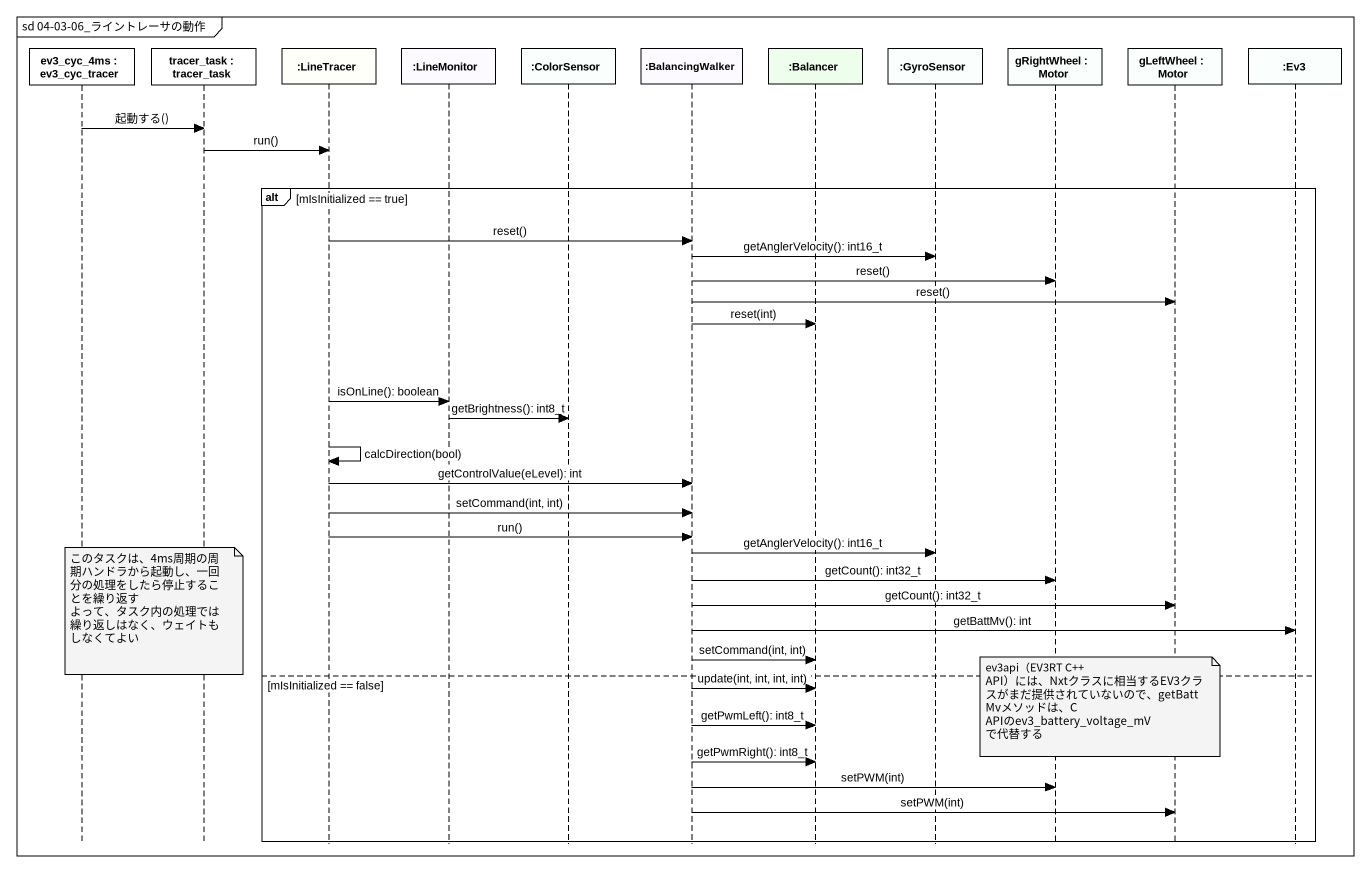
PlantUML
@startuml
mainframe sd 04-03-06_ライントレーサの動作
hide footbox
participant "ev3_cyc_4ms : ev3_cyc_tracer" as ev3_cyc_4ms #FFFFFF
participant "tracer_task : tracer_task" as tracer_task #FFFFFF
participant ":LineTracer" as LineTracer #FFFFFA
participant ":LineMonitor" as LineMonitor #FCFAFE
participant ":ColorSensor" as ColorSensor #FAFEFD
participant ":BalancingWalker" as BalancingWalker #FCFAFE
participant ":Balancer" as Balancer #EDFEED
participant ":GyroSensor" as GyroSensor #FAFEFD
participant "gRightWheel : Motor" as gRightWheel #FAFEFD
participant "gLeftWheel : Motor" as gLeftWheel #FAFEFD
participant ":Ev3" as Ev3 #FAFEFD

ev3_cyc_4ms -> tracer_task : 起動する()
tracer_task -> LineTracer : run()
alt mIsInitialized == true
  LineTracer -> BalancingWalker : reset()
  BalancingWalker -> GyroSensor : getAnglerVelocity(): int16_t
  BalancingWalker -> gRightWheel : reset()
  BalancingWalker -> gLeftWheel : reset()
  BalancingWalker -> Balancer : reset(int)
  LineTracer -> LineMonitor : isOnLine(): boolean
  LineMonitor -> ColorSensor : getBrightness(): int8_t
  LineTracer -> LineTracer : calcDirection(bool)
  LineTracer -> BalancingWalker : getControlValue(eLevel): int
  LineTracer -> BalancingWalker : setCommand(int, int)
  LineTracer -> BalancingWalker : run()
  BalancingWalker -> GyroSensor : getAnglerVelocity(): int16_t
  BalancingWalker -> gRightWheel : getCount(): int32_t
  BalancingWalker -> gLeftWheel : getCount(): int32_t
  note over tracer_task
    このタスクは、4ms周期の周期ハンドラから起動し、一回分の処理をしたら停止することを繰り返す
    よって、タスク内の処理では繰り返しはなく、ウェイトもしなくてよい
  end note
  BalancingWalker -> Ev3 : getBattMv(): int
  BalancingWalker -> Balancer : setCommand(int, int)
else mIsInitialized == false
  BalancingWalker -> Balancer : update(int, int, int, int)
  note over gRightWheel : ev3api（EV3RT C++ API）には、Nxtクラスに相当するEV3クラスがまだ提供されていないので、getBattMvメソッドは、C APIのev3_battery_voltage_mV で代替する
  BalancingWalker -> Balancer : getPwmLeft(): int8_t
  BalancingWalker -> Balancer : getPwmRight(): int8_t
  BalancingWalker -> gRightWheel : setPWM(int)
  BalancingWalker -> gLeftWheel : setPWM(int)
end
@enduml
